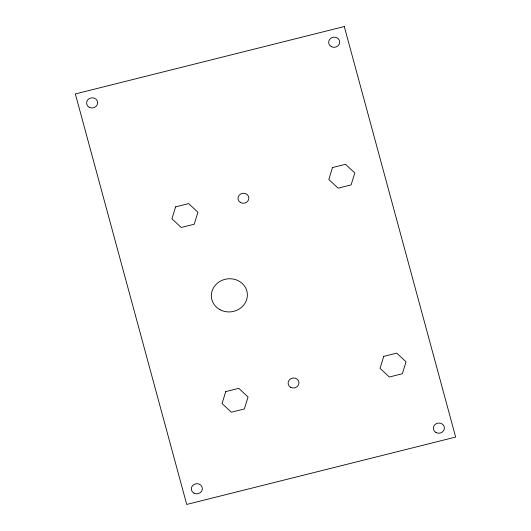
<?xml version="1.0" encoding="UTF-8"?>
<svg xmlns="http://www.w3.org/2000/svg" width="531" height="531" viewBox="0 0 531 531"><rect width="100%" height="100%" fill="white"/><g stroke="black" fill="none" stroke-linecap="round" stroke-linejoin="round"><path stroke-width="0.8" d="M175.628 206.858L171.931 218.799L181.224 227.48L194.227 224.221L197.924 212.281L188.631 203.599L175.628 206.858M225.755 391.593L222.051 403.527L231.35 412.209L244.346 408.956L248.05 397.015L238.751 388.334L225.755 391.593M332.512 167.55L328.808 179.491L338.108 188.173L351.104 184.914L354.808 172.973L345.508 164.298L332.512 167.55M383.747 356.387L380.043 368.328L389.342 377.01L402.339 373.751L406.042 361.817L396.743 353.135L383.747 356.387M344.28 26.55L75.342 93.934L186.72 504.45L455.658 437.066L344.28 26.55M220.073 309.752A18.041 16.567 -8 0 0 247.373 295.249A18.041 16.567 -8 0 0 220.644 281.005A18.041 16.567 -8 0 0 220.073 309.752M290.736 387.345A5.456 5.011 -8 0 0 298.993 382.957A5.456 5.011 -8 0 0 290.908 378.649A5.456 5.011 -8 0 0 290.736 387.345M240.616 202.616A5.456 5.011 -8 0 0 248.873 198.229A5.456 5.011 -8 0 0 240.789 193.915A5.456 5.011 -8 0 0 240.616 202.616M193.968 493.199A5.549 5.098 -8 0 0 202.371 488.739A5.549 5.098 -8 0 0 194.147 484.358A5.549 5.098 -8 0 0 193.968 493.199M436.011 432.559A5.549 5.098 -8 0 0 444.414 428.092A5.549 5.098 -8 0 0 436.19 423.711A5.549 5.098 -8 0 0 436.011 432.559M331.311 46.668A5.549 5.098 -8 0 0 339.714 42.208A5.549 5.098 -8 0 0 331.49 37.827A5.549 5.098 -8 0 0 331.311 46.668M89.268 107.315A5.549 5.098 -8 0 0 97.671 102.855A5.549 5.098 -8 0 0 89.447 98.467A5.549 5.098 -8 0 0 89.268 107.315"/></g></svg>
